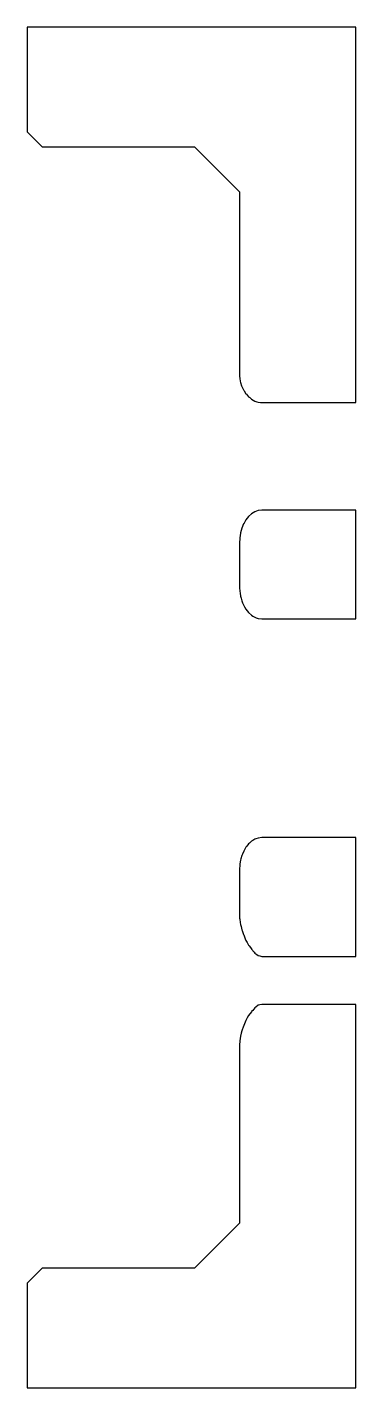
# Model space of a CAD drawing. Header units: metres. Extents: x 0 to 47.5, y 0 to 45.5.
# Drawn here: x 0 to 11, y 0 to 45.5 of the extents above.
import ezdxf

# ---------------------------------------------------------------- set-up
doc = ezdxf.new("R2010")
doc.units = ezdxf.units.M

msp = doc.modelspace()

# ---------------------------------------------------------------- linework, layer by layer
for p, q in [((11, 45.5), (0, 45.5)), ((0, 45.5), (0, 42)), ((11, 32.9448), (11, 45.5)), ((0, 42), (0.5, 41.5)), ((0.5, 41.5), (5.60409, 41.5)), ((5.60409, 41.5), (7.10409, 40)), ((7.10409, 40), (7.10409, 33.8917)), ((7.10409, 33.8917), (7.10809, 33.8307)), ((7.10809, 33.8307), (7.11332, 33.7512)), ((7.11332, 33.7512), (7.13005, 33.6678)), ((7.13005, 33.6678), (7.14079, 33.6142)), ((7.14079, 33.6142), (7.17635, 33.5115)), ((7.17635, 33.5115), (7.18583, 33.4841)), ((7.18583, 33.4841), (7.24535, 33.3678)), ((7.24535, 33.3678), (7.24732, 33.364)), ((7.24732, 33.364), (7.26227, 33.343)), ((7.26227, 33.343), (7.32376, 33.2447)), ((7.32376, 33.2447), (7.3385, 33.2275)), ((7.3385, 33.2275), (7.41325, 33.1404)), ((7.41325, 33.1404), (7.44711, 33.1121)), ((7.44711, 33.1121), (7.51359, 33.0564)), ((7.51359, 33.0564), (7.56459, 33.0276)), ((7.56459, 33.0276), (7.62232, 32.995)), ((7.62232, 32.995), (7.68578, 32.9742)), ((7.68578, 32.9742), (7.73676, 32.9575)), ((7.73676, 32.9575), (7.80634, 32.95)), ((7.80634, 32.95), (7.85409, 32.9448)), ((7.85409, 32.9448), (11, 32.9448)), ((7.41325, 29.1382), (7.32376, 29.0264)), ((7.51135, 29.2262), (7.41325, 29.1382)), ((7.51359, 29.2282), (7.51135, 29.2262)), ((7.62043, 29.2929), (7.51359, 29.2282)), ((7.62232, 29.2941), (7.62043, 29.2929)), ((7.73511, 29.3337), (7.62232, 29.2941)), ((7.73676, 29.3343), (7.73511, 29.3337)), ((7.85409, 29.3478), (7.73676, 29.3343)), ((11, 29.3478), (7.85409, 29.3478)), ((11, 25.7136), (11, 29.3478)), ((7.18583, 28.7486), (7.14079, 28.5895)), ((7.24444, 28.8885), (7.18583, 28.7486)), ((7.24732, 28.8954), (7.24444, 28.8885)), ((7.32376, 29.0264), (7.24732, 28.8954)), ((7.11256, 28.408), (7.10409, 28.2504)), ((7.10409, 28.2504), (7.10409, 26.811)), ((7.11332, 28.4221), (7.11256, 28.408)), ((7.13888, 28.5779), (7.11332, 28.4221)), ((7.14079, 28.5895), (7.13888, 28.5779)), ((7.10409, 26.811), (7.10756, 26.7464)), ((7.10756, 26.7464), (7.11332, 26.6394)), ((7.11332, 26.6394), (7.12383, 26.5753)), ((7.12383, 26.5753), (7.14079, 26.4719)), ((7.14079, 26.4719), (7.1583, 26.4101)), ((7.1583, 26.4101), (7.18583, 26.3128)), ((7.18583, 26.3128), (7.21008, 26.2549)), ((7.21008, 26.2549), (7.24732, 26.166)), ((7.24732, 26.166), (7.27785, 26.1137)), ((7.27785, 26.1137), (7.32376, 26.0351)), ((7.32376, 26.0351), (7.41325, 25.9232)), ((7.41325, 25.9232), (7.51359, 25.8333)), ((7.51359, 25.8333), (7.55824, 25.8062)), ((7.55824, 25.8062), (7.62232, 25.7674)), ((7.62232, 25.7674), (7.66955, 25.7508)), ((7.66955, 25.7508), (7.73676, 25.7272)), ((7.73676, 25.7272), (7.85409, 25.7136)), ((7.85409, 25.7136), (11, 25.7136)), ((7.44459, 18.2163), (7.41325, 18.1882)), ((7.51359, 18.2782), (7.44459, 18.2163)), ((7.54788, 18.299), (7.51359, 18.2782)), ((7.62232, 18.3441), (7.54788, 18.299)), ((7.65865, 18.3569), (7.62232, 18.3441)), ((7.73676, 18.3843), (7.65865, 18.3569)), ((7.85409, 18.3978), (7.73676, 18.3843)), ((11, 18.3978), (7.85409, 18.3978)), ((11, 14.4282), (11, 18.3978)), ((7.18583, 17.7986), (7.15399, 17.6861)), ((7.2042, 17.8425), (7.18583, 17.7986)), ((7.24732, 17.9455), (7.2042, 17.8425)), ((7.27055, 17.9852), (7.24732, 17.9455)), ((7.32376, 18.0764), (7.27055, 17.9852)), ((7.35136, 18.1109), (7.32376, 18.0764)), ((7.41325, 18.1882), (7.35136, 18.1109)), ((7.10668, 17.3486), (7.10409, 17.3004)), ((7.10409, 17.3004), (7.10409, 15.861)), ((7.11332, 17.4721), (7.10668, 17.3486)), ((7.1212, 17.5201), (7.11332, 17.4721)), ((7.14079, 17.6395), (7.1212, 17.5201)), ((7.15399, 17.6861), (7.14079, 17.6395)), ((7.10409, 15.861), (7.10558, 15.8332)), ((7.10558, 15.8332), (7.11174, 15.7077)), ((7.11174, 15.7077), (7.11332, 15.6754)), ((7.11332, 15.6754), (7.13025, 15.5622)), ((7.13025, 15.5622), (7.14079, 15.4917)), ((7.14079, 15.4917), (7.15865, 15.4225)), ((7.15865, 15.4225), (7.18583, 15.3172)), ((7.18583, 15.3172), (7.19636, 15.2896)), ((7.19636, 15.2896), (7.23268, 15.1945)), ((7.23268, 15.1945), (7.24345, 15.1582)), ((7.24345, 15.1582), (7.24732, 15.1452)), ((7.24732, 15.1452), (7.29961, 15.019)), ((7.29961, 15.019), (7.32376, 14.9607)), ((7.32376, 14.9607), (7.36287, 14.8918)), ((7.36287, 14.8918), (7.41325, 14.8031)), ((7.41325, 14.8031), (7.43352, 14.7774)), ((7.43352, 14.7774), (7.50799, 14.6834)), ((7.50799, 14.6834), (7.51203, 14.6759)), ((7.51203, 14.6759), (7.51359, 14.6731)), ((7.51359, 14.6731), (7.59604, 14.5707)), ((7.59604, 14.5707), (7.62232, 14.5381)), ((7.62232, 14.5381), (7.68854, 14.4905)), ((7.68854, 14.4905), (7.73676, 14.4558)), ((7.73676, 14.4558), (7.79175, 14.4428)), ((7.79175, 14.4428), (7.85409, 14.4282)), ((7.85409, 14.4282), (11, 14.4282)), ((7.73676, 12.7932), (7.65156, 12.7288)), ((7.78697, 12.8056), (7.73676, 12.7932)), ((7.85409, 12.8222), (7.78697, 12.8056)), ((11, 12.8222), (7.85409, 12.8222)), ((11, 0), (11, 12.8222)), ((7.32376, 12.2875), (7.25337, 12.1122)), ((7.36803, 12.3679), (7.32376, 12.2875)), ((7.41325, 12.4501), (7.36803, 12.3679)), ((7.50389, 12.5682), (7.41325, 12.4501)), ((7.51359, 12.5809), (7.50389, 12.5682)), ((7.5512, 12.614), (7.51359, 12.5809)), ((7.62232, 12.7067), (7.5512, 12.614)), ((7.65156, 12.7288), (7.62232, 12.7067)), ((7.16656, 11.8597), (7.14079, 11.7576)), ((7.18583, 11.936), (7.16656, 11.8597)), ((7.24556, 12.0959), (7.18583, 11.936)), ((7.24732, 12.1006), (7.24556, 12.0959)), ((7.25337, 12.1122), (7.24732, 12.1006)), ((7.10949, 11.4901), (7.10409, 11.3964)), ((7.10409, 11.3964), (7.10409, 5.5)), ((7.11332, 11.5699), (7.10949, 11.4901)), ((7.11787, 11.601), (7.11332, 11.5699)), ((7.14079, 11.7576), (7.11787, 11.601)), ((7.10409, 5.5), (5.60409, 4)), ((0.5, 4), (0, 3.5)), ((5.60409, 4), (0.5, 4)), ((0, 3.5), (0, 0)), ((0, 0), (11, 0))]:
    msp.add_line(p, q)

doc.saveas('drawing.dxf')
